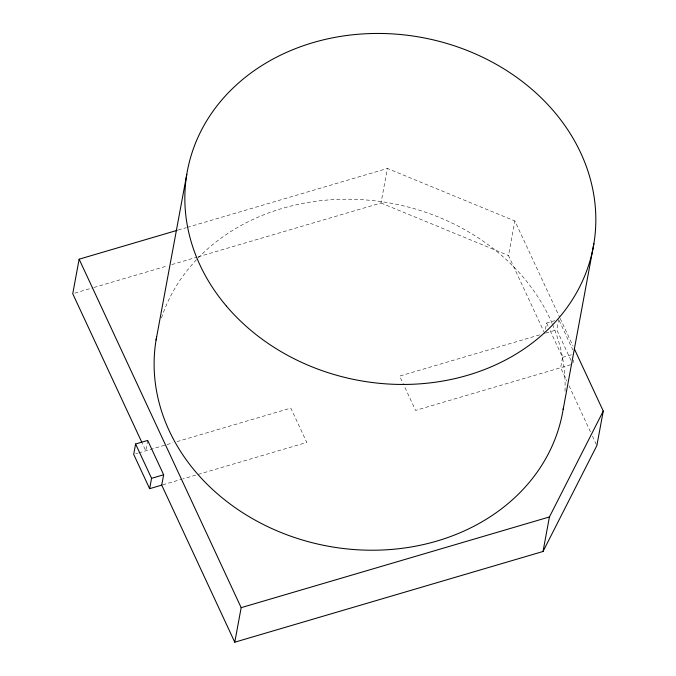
<?xml version="1.0" encoding="UTF-8"?>
<svg xmlns="http://www.w3.org/2000/svg" width="676" height="676" viewBox="0 0 676 676"><rect width="100%" height="100%" fill="white"/><g stroke="black" fill="none" stroke-linecap="round" stroke-linejoin="round"><path stroke-width="0.51" stroke-dasharray="3.38 2.54" d="M147.698 440.439L145.779 450.799L142.23 443.186M198.06 256.838L380.994 203.003L387.39 168.468L514.884 220.984L559.736 317.458M544.695 333.395L508.479 255.52L514.884 220.984M545.456 329.254L546.614 323.035L554.666 320.669M570.966 360.35L556.779 329.837L558.697 319.478M550.154 330.665L562.567 357.359L560.649 367.719L566.834 381.01M572.927 363.122L573.501 360.012M178.185 230.043L186.272 227.66M187.277 227.364L387.39 168.468M74.757 293.13L92.95 287.773M93.964 287.477L167.741 265.769M171.78 264.578L197.054 257.142M135.699 453.765L137.718 453.173M138.724 452.878L172.971 442.797M177.002 441.614L290.832 408.11L306.794 442.434L182.892 478.895M539.651 334.882L399.634 376.093L403.623 384.669M545.701 333.099L556.779 329.837M562.567 357.359L573.654 354.097M162.739 484.827L181.878 479.191M570.721 364.753L415.588 410.408L404.062 385.624M380.994 203.003L508.479 255.52M560.184 318.413L573.062 346.112M559.145 320.432L572.885 349.982M546.614 323.035L548.388 326.846M569.04 385.759L590.68 432.302M592.446 436.096L596.418 444.647M161.488 317.931A206.484 174.34 10.5 0 1 197.443 258.705M198.144 257.978A206.484 174.34 10.5 0 1 391.328 203.29A206.484 174.34 10.5 0 1 552.157 323.508M552.571 324.488A206.484 174.34 10.5 0 1 564.975 391.835"/><path stroke-width="1.01" d="M177.171 230.339L79.143 259.187L72.738 293.722L141.791 442.239M135.606 443.997L133.687 454.365L149.641 488.68L161.733 485.123L163.651 474.763L147.698 440.439L135.606 443.997L151.568 478.321L149.641 488.68M156.063 340.096L186.787 174.323M574.397 348.977L603.262 411.059L596.857 445.594L543.022 551.481L234.766 642.2L241.171 607.665L79.143 259.187M563.167 409.352L593.891 243.588M543.022 551.481L549.427 516.946L603.262 411.059M151.568 478.321L163.651 474.763M241.171 607.665L549.427 516.946M161.733 485.123L234.766 642.2M563.48 407.324A206.484 174.34 10.5 0 1 330.792 546.673A206.484 174.34 10.5 0 1 156.595 337.054M226.452 306.127A206.484 174.34 10.5 0 0 579.645 286.937A206.484 174.34 10.5 0 0 364.913 33.8A206.484 174.34 10.5 0 0 226.452 306.127"/></g></svg>
